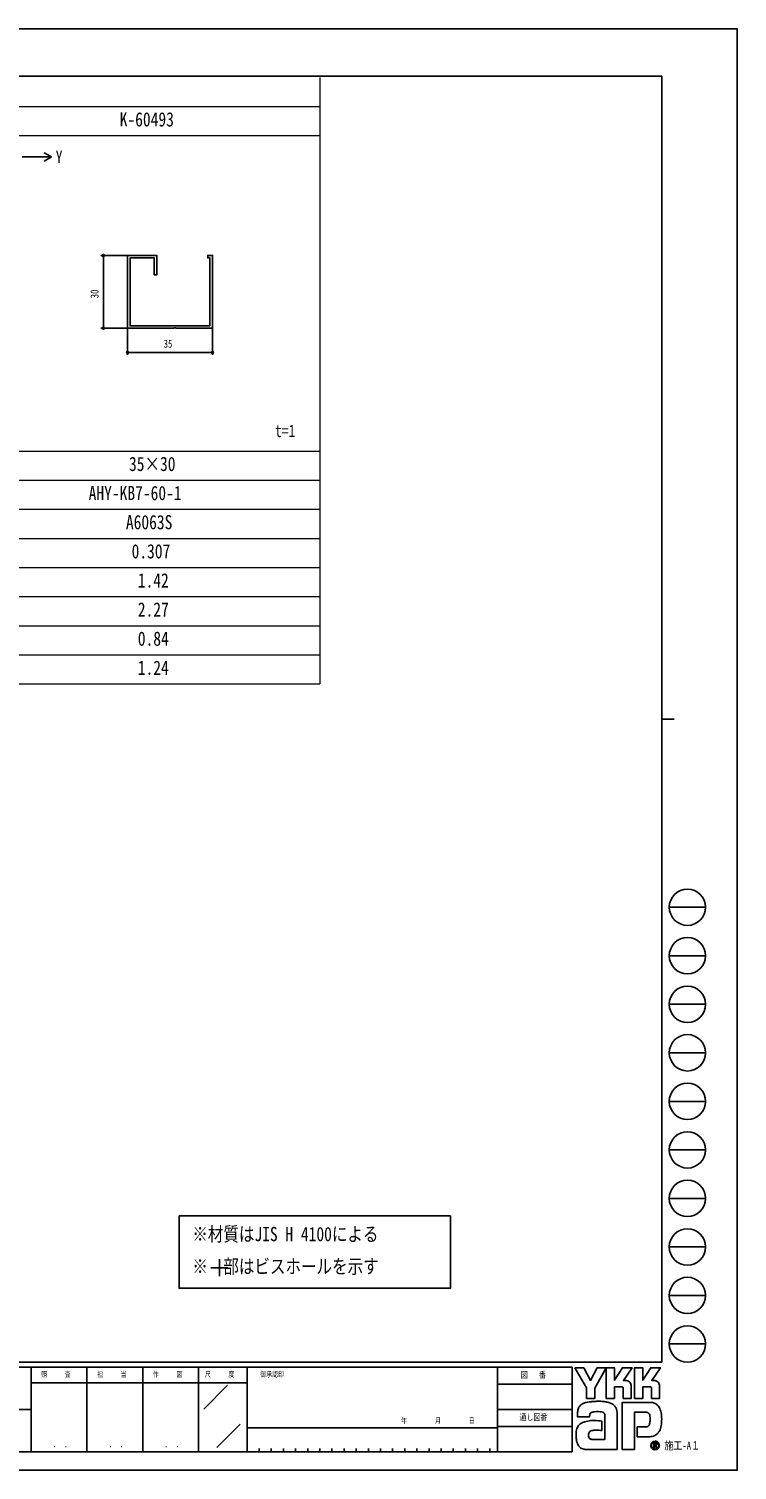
# Model space of a CAD drawing. Units: millimetres on the paper. Extents: x -420 to 420, y -297 to 297.
# Drawn here: x 129 to 420, y -297 to 297 of the extents above; entities that cross this region are included whole.
import ezdxf
from ezdxf.enums import TextEntityAlignment as Align

# ---------------------------------------------------------------- set-up
doc = ezdxf.new("R2010")
doc.units = ezdxf.units.MM
doc.layers.add('0-1_TABLE1', color=7, linetype='Continuous', lineweight=18)
for name, color, linetype in [('0-2_USER1', 3, 'Continuous'), ('0-3_YKK_11', 7, 'Continuous'), ('0-4_YKK_12', 2, 'Continuous'), ('0-5_YKK_D', 6, 'Continuous'), ('0-6_YKK_ZWAK', 7, 'Continuous')]:
    doc.layers.add(name, color=color, linetype=linetype)
doc.styles.add('ＭＳ ゴシック', font='')
doc.styles.get('ＭＳ ゴシック').set_extended_font_data('MS Gothic')

msp = doc.modelspace()

# ---------------------------------------------------------------- linework, layer by layer
at = {"layer": '0-1_TABLE1'}
for p, q in [((248.502, 277), (248.502, 27)), ((-390.498, 265), (248.502, 265)), ((-390.498, 253), (248.502, 253)), ((-390.498, 123), (248.502, 123)), ((-390.498, 111), (248.502, 111)), ((-390.498, 99), (248.502, 99)), ((-390.498, 87), (248.502, 87)), ((-390.498, 75), (248.502, 75)), ((-298.831, 63), (248.502, 63)), ((-390.498, 51), (248.502, 51)), ((-298.831, 39), (248.502, 39)), ((-390.498, 27), (248.502, 27))]:
    msp.add_line(p, q, dxfattribs=at)
at = {"layer": '0-2_USER1'}
for p, q in [((125.882, 244.226), (137.882, 244.226)), ((137.882, 244.226), (134.882, 245.959)), ((137.882, 244.226), (134.882, 242.494))]:
    msp.add_line(p, q, dxfattribs=at)
at = {"layer": '0-3_YKK_11'}
msp.add_lwpolyline([(203.17, 174.598), (170.27, 174.598), (170.27, 202.598), (180.27, 202.598), (180.27, 195.598), (181.27, 195.598), (181.27, 203.598), (169.27, 203.598), (169.27, 173.598), (188.312, 173.598), (188.495, 173.718), (189.045, 173.718), (189.228, 173.598), (204.27, 173.598), (204.27, 203.598), (202.27, 203.598), (202.27, 202.598), (203.17, 202.599)], close=True, dxfattribs=at)
at = {"layer": '0-4_YKK_12'}
for p, q in [((203.627, -213.568), (210.627, -213.568)), ((207.087, -210.068), (207.087, -217.068))]:
    msp.add_line(p, q, dxfattribs=at)
msp.add_lwpolyline([(190.502, -192.228), (302.316, -192.228), (302.316, -222), (190.502, -222)], close=True, dxfattribs=at)
at = {"layer": '0-5_YKK_D'}
for p, q in [((169.27, 203.598), (158.27, 203.598)), ((159.27, 203.598), (159.27, 173.598)), ((169.27, 173.598), (158.27, 173.598)), ((169.27, 173.598), (169.27, 162.598)), ((204.27, 173.598), (204.27, 162.598)), ((204.27, 163.598), (169.27, 163.598))]:
    msp.add_line(p, q, dxfattribs=at)
for centre in [(159.27, 203.598), (159.27, 173.598), (169.27, 163.598), (204.27, 163.598)]:
    msp.add_circle(centre, 0.425, dxfattribs=at)
at = {"layer": '0-6_YKK_ZWAK'}
for p, q in [((389.502, 277.5), (-390.498, 277.5)), ((389.502, 277.5), (389.502, -252.5)), ((389.502, 12.5), (394.502, 12.5)), ((392.502, -65), (407.502, -65)), ((392.502, -85), (407.502, -85)), ((392.502, -105), (407.502, -105)), ((392.502, -125), (407.502, -125)), ((392.502, -145), (407.502, -145)), ((392.502, -165), (407.502, -165)), ((392.502, -185), (407.502, -185)), ((392.502, -205), (407.502, -205)), ((392.502, -225), (407.502, -225)), ((392.502, -245), (407.502, -245)), ((389.502, -252.5), (-390.498, -252.5)), ((129.502, -254.5), (-0.498, -254.5)), ((152.502, -254.5), (152.502, -289.5)), ((175.502, -254.5), (175.502, -289.5)), ((198.502, -254.5), (198.502, -289.5)), ((218.502, -254.5), (198.502, -254.5)), ((321.752, -254.5), (218.502, -254.5)), ((218.502, -254.5), (218.502, -289.5)), ((321.752, -254.5), (321.752, -289.5)), ((352.502, -254.5), (321.752, -254.5)), ((352.502, -254.5), (352.502, -289.5)), ((198.502, -261), (129.502, -261)), ((198.502, -261), (218.502, -261)), ((200.71, -271.829), (210.504, -262.036)), ((321.752, -261.5), (352.502, -261.5)), ((-0.498, -272), (129.502, -272)), ((321.752, -272), (352.502, -272)), ((206.067, -287.599), (215.689, -277.977)), ((352.502, -279), (321.752, -279)), ((218.502, -279.5), (321.752, -279.5)), ((-0.498, -289.5), (129.502, -289.5)), ((129.502, -289.5), (198.502, -289.5)), ((198.502, -289.5), (218.502, -289.5)), ((218.502, -289.5), (321.752, -289.5)), ((223.502, -288), (223.502, -289.5)), ((228.502, -288), (228.502, -289.5)), ((233.502, -288), (233.502, -289.5)), ((238.502, -288), (238.502, -289.5)), ((243.502, -288), (243.502, -289.5)), ((248.502, -288), (248.502, -289.5)), ((253.502, -288), (253.502, -289.5)), ((258.502, -288), (258.502, -289.5)), ((263.502, -288), (263.502, -289.5)), ((268.502, -288), (268.502, -289.5)), ((273.502, -288), (273.502, -289.5)), ((278.502, -288), (278.502, -289.5)), ((283.502, -288), (283.502, -289.5)), ((288.502, -288), (288.502, -289.5)), ((293.502, -288), (293.502, -289.5)), ((298.502, -288), (298.502, -289.5)), ((303.502, -288), (303.502, -289.5)), ((308.502, -288), (308.502, -289.5)), ((313.502, -288), (313.502, -289.5)), ((318.502, -288), (318.502, -289.5)), ((321.752, -289.5), (352.502, -289.5)), ((386.667, -288.398), (386.667, -288.398)), ((387.916, -285.572), (387.916, -285.572))]:
    msp.add_line(p, q, dxfattribs=at)
for points in [[(-420.5, -297), (420.5, -297), (420.5, 297), (-420.5, 297)], [(353.602, -254.8), (357.283, -254.8), (360.047, -260.01), (362.804, -254.8), (366.488, -254.8), (361.767, -263.199), (361.767, -267.413), (358.41, -267.413), (358.41, -263.086)]]:
    msp.add_lwpolyline(points, close=True, dxfattribs=at)
for points in [[(198.502, -254.5), (129.502, -254.5), (129.502, -289.5)], [(373.055, -262.661), (369.877, -262.661), (369.877, -267.41), (366.491, -267.41), (366.491, -254.8), (369.877, -254.8), (369.877, -259.958), (373.207, -254.8), (377.184, -254.8), (373.616, -260.021), (373.742, -260.021), (373.882, -260.021), (374.025, -260.021), (374.163, -260.021), (374.287, -260.021), (374.386, -260.021), (374.452, -260.021), (374.477, -260.021)], [(384.751, -262.661), (381.577, -262.661), (381.577, -267.413), (378.19, -267.413), (378.19, -254.8), (381.577, -254.8), (381.577, -259.958), (384.903, -254.8), (388.88, -254.8), (385.312, -260.021), (385.44, -260.021), (385.58, -260.021), (385.724, -260.021), (385.861, -260.021), (385.984, -260.021), (386.083, -260.021), (386.149, -260.021), (386.173, -260.021)], [(375.451, -260.221), (375.855, -260.452), (376.197, -260.753), (376.473, -261.112), (376.676, -261.515), (376.801, -261.95), (376.844, -262.404), (376.844, -267.422), (373.541, -267.422), (373.541, -263.141)], [(387.148, -260.221), (387.554, -260.452), (387.897, -260.753), (388.174, -261.112), (388.378, -261.515), (388.505, -261.95), (388.548, -262.404), (388.548, -267.413), (385.237, -267.413), (385.237, -263.141)], [(360.48, -273.231), (360.247, -273.362), (360.066, -273.522), (359.929, -273.708), (359.829, -273.92), (359.761, -274.153), (359.716, -274.407), (359.689, -274.679), (359.673, -274.967), (354.674, -274.979), (354.689, -274.295), (354.717, -273.527)], [(370.771, -271.917), (370.913, -272.49), (370.993, -273.104), (371.018, -273.759), (371.018, -288.5), (358.955, -288.5)], [(362.395, -276.553), (363.341, -276.615), (364.084, -276.699), (364.571, -276.777), (364.745, -276.823), (364.745, -280.647), (364.192, -280.589), (363.586, -280.556), (362.965, -280.543), (362.369, -280.545), (361.837, -280.556), (361.408, -280.571), (361.123, -280.584), (361.019, -280.589), (360.586, -280.668), (360.213, -280.792), (359.9, -280.961), (359.647, -281.177), (359.453, -281.44), (359.318, -281.75), (359.244, -282.11), (359.229, -282.519), (359.276, -282.969), (359.372, -283.341), (359.509, -283.642), (359.683, -283.879), (359.886, -284.059), (360.113, -284.191), (360.359, -284.279), (360.616, -284.332), (365.926, -284.332), (365.926, -274.507), (365.928, -274.313), (365.918, -274.122), (365.893, -273.939), (365.85, -273.765), (365.786, -273.602), (365.699, -273.455), (365.584, -273.324), (365.439, -273.212)], [(365.439, -273.212), (365.127, -273.09), (364.629, -272.987), (363.994, -272.91), (363.271, -272.869), (362.508, -272.873), (361.756, -272.928)], [(382.887, -273.151), (378.119, -273.151), (378.119, -288.5), (373.123, -288.5), (373.123, -269.079), (384.735, -269.079)], [(387.871, -270.451), (388.197, -270.862), (388.441, -271.261), (388.612, -271.622)], [(387.456, -282.097), (386.995, -282.456), (386.514, -282.738), (386.018, -282.948), (385.51, -283.092), (384.993, -283.174), (384.472, -283.201), (379.336, -283.201), (379.336, -279.166), (382.232, -279.166), (382.766, -279.159), (383.236, -279.113), (383.639, -278.995)], [(384.583, -276.1), (384.576, -275.463), (384.546, -274.89), (384.474, -274.386), (384.344, -273.959)], [(387.461, -286.26), (387.458, -286.201), (387.451, -286.145), (387.439, -286.09), (387.422, -286.039), (387.4, -285.99), (387.374, -285.944), (387.343, -285.901), (387.308, -285.861), (387.262, -285.82), (387.21, -285.785), (387.154, -285.754), (387.093, -285.729), (387.028, -285.71), (386.958, -285.696), (386.885, -285.687), (386.808, -285.684), (386.05, -285.684), (386.05, -287.914), (386.279, -287.914), (386.279, -285.912), (386.808, -285.912), (386.862, -285.914), (386.914, -285.919), (386.962, -285.928), (387.006, -285.94), (387.047, -285.956), (387.084, -285.975), (387.117, -285.997), (387.147, -286.022)], [(387.236, -286.26), (387.222, -286.367), (387.184, -286.451), (387.126, -286.516), (387.055, -286.562), (386.974, -286.594), (386.89, -286.614), (386.808, -286.624), (386.733, -286.627), (386.534, -286.627), (386.635, -286.797), (387.289, -287.922), (387.551, -287.922), (386.92, -286.839), (386.979, -286.827), (387.036, -286.812), (387.089, -286.794), (387.14, -286.773), (387.187, -286.749), (387.231, -286.722), (387.271, -286.691), (387.308, -286.658)]]:
    msp.add_lwpolyline(points, dxfattribs=at)
for centre in [(400.002, -65), (400.002, -85), (400.002, -105), (400.002, -125), (400.002, -145), (400.002, -165), (400.002, -185), (400.002, -205), (400.002, -225), (400.002, -245)]:
    msp.add_circle(centre, 7.5, dxfattribs=at)
for centre, radius, start, end in [((374.482, -262.519), 2.498, 78.26798, 90.11215), ((374.517, -262.337), 2.312, 66.19963, 78.22058), ((386.178, -262.523), 2.502, 78.27851, 90.10826), ((386.212, -262.348), 2.323, 66.2483, 78.23226), ((373.072, -263.129), 0.469, 358.57817, 92.1683), ((384.771, -263.127), 0.467, 358.29941, 92.43455), ((363.78, -274.046), 9.079, 171.55622, 176.72493), ((360.704, -273.587), 5.968, 163.48385, 171.57982), ((359.161, -273.129), 4.358, 152.2125, 163.4865), ((358.494, -272.784), 3.607, 138.03852, 152.12015), ((358.493, -272.801), 3.618, 122.60463, 137.83438), ((358.972, -273.575), 4.528, 108.37421, 122.42809), ((359.729, -276.269), 7.325, 100.93159, 107.35499), ((362.205, -288.282), 19.59, 97.86054, 101.37938), ((363.368, -296.358), 27.749, 94.90201, 97.9576), ((361.799, -276.363), 3.398, 102.4979, 112.84632), ((363.447, -297.005), 28.4, 91.6169, 94.94971), ((362.457, -279.199), 6.31, 96.37207, 102.75341), ((363.337, -292.406), 23.8, 87.51794, 91.66439), ((363.646, -285.778), 17.165, 81.92631, 87.59083), ((364.559, -279.523), 10.844, 73.67137, 82.05943), ((365.913, -274.992), 6.115, 60.60528, 73.9085), ((366.467, -273.886), 4.88, 52.17347, 59.90542), ((366.963, -273.245), 4.069, 43.55042, 52.14561), ((367.236, -272.981), 3.69, 34.48659, 43.50182), ((367.238, -272.975), 3.685, 25.58915, 34.43128), ((366.91, -273.129), 4.047, 17.43089, 25.54591), ((382.914, -275.601), 2.45, 77.94572, 90.63794), ((383.127, -274.602), 1.429, 60.20991, 77.92418), ((384.545, -274.421), 5.346, 78.73198, 87.96551), ((384.702, -273.62), 4.529, 69.03034, 78.69541), ((384.848, -273.23), 4.113, 59.39484, 68.9885), ((384.916, -273.111), 3.976, 50.3012, 59.3616), ((384.891, -273.139), 4.013, 42.05209, 50.28551), ((382.909, -274.281), 6.292, 14.76267, 25.00486), ((379.05, -275.333), 10.292, 7.9139, 14.95041), ((358.493, -281.267), 4.255, 142.04688, 153.80771), ((358.347, -281.163), 4.076, 130.60221, 141.94427), ((358.588, -281.451), 4.452, 120.60724, 130.53081), ((359.062, -282.257), 5.387, 112.58838, 120.58162), ((359.699, -283.79), 7.047, 106.61303, 112.59024), ((360.702, -287.161), 10.564, 99.87193, 106.59825), ((361.264, -290.327), 13.78, 94.78469, 99.91711), ((361.538, -293.477), 16.941, 90.80099, 94.81812), ((361.58, -295.823), 19.287, 87.57779, 90.82714), ((383.172, -277.943), 1.151, 293.91672, 314.09376), ((383.265, -274.342), 1.135, 39.8078, 59.75378), ((383.015, -277.804), 1.36, 314.78099, 333.92928), ((383.071, -274.49), 1.379, 22.65544, 39.38165), ((382.005, -277.314), 2.483, 334.00676, 347.34989), ((379.25, -276.676), 5.311, 347.14308, 355.40008), ((373.22, -276.158), 11.363, 355.2339, 0.29193), ((376.915, -276.479), 12.442, 347.15166, 352.97565), ((375.196, -275.893), 14.187, 2.54376, 8.01251), ((373.617, -276.05), 15.768, 352.8937, 357.82206), ((372.986, -276.01), 16.399, 357.76419, 2.60674), ((363.813, -282.349), 9.729, 174.55588, 182.47272), ((369.25, -282.263), 15.165, 181.90948, 187.89042), ((360.898, -282.07), 6.801, 164.97537, 174.56739), ((362.869, -283.161), 8.722, 187.80471, 196.36971), ((359.246, -281.629), 5.09, 153.89178, 164.94341), ((386.67, -286.819), 1.764, 90.09157, 179.92363), ((386.67, -286.816), 1.761, 44.93442, 90.08536), ((384.123, -278.339), 5.024, 311.57033, 318.66243), ((383.541, -277.829), 5.797, 318.67367, 325.29112), ((385.036, -278.943), 3.935, 326.23251, 339.61931), ((381.341, -277.512), 7.897, 339.22498, 347.31457), ((359.5, -284.156), 5.209, 196.3102, 208.20993), ((358.034, -284.936), 3.547, 208.29777, 223.35561), ((357.703, -285.228), 3.107, 223.64205, 239.63663), ((357.977, -284.728), 3.676, 239.8785, 253.65355), ((358.48, -283.001), 5.475, 253.69102, 263.74909), ((358.906, -279.21), 9.29, 263.68487, 270.30455), ((386.659, -286.821), 1.753, 179.86065, 225.14399), ((386.659, -286.813), 1.569, 134.8007, 180.12175), ((386.653, -286.823), 1.562, 179.75513, 225.29722), ((386.668, -286.821), 1.759, 224.94536, 269.98445), ((386.664, -286.837), 1.56, 224.62822, 270.10973), ((386.664, -286.804), 1.566, 89.86602, 135.149), ((386.671, -286.816), 1.577, 45.03108, 90.11509), ((386.665, -286.814), 1.584, 270.09072, 359.90926), ((386.668, -286.812), 1.768, 269.98802, 314.93777), ((386.901, -286.25), 0.335, 358.3894, 42.86139), ((386.907, -286.276), 0.553, 316.37674, 1.6565), ((386.672, -286.817), 1.577, 0.00643, 45.07115), ((386.684, -286.81), 1.747, 359.78949, 45.13288), ((386.68, -286.824), 1.751, 314.92572, 0.23508)]:
    msp.add_arc(centre, radius, start, end, dxfattribs=at)

# ---------------------------------------------------------------- texts
at = {"layer": '0-1_TABLE1', "style": 'ＭＳ ゴシック', "width": 0.8}
for s, height, p in [('K-60493', 5.865, (166.009, 255)), ('t=1', 5.132, (230.033, 127.208)), ('35×30', 5.865, (169.849, 113)), ('AHY-KB7-60-1', 5.865, (153.209, 101)), ('A6063S', 5.865, (168.569, 89)), ('0.307', 5.865, (170.915, 77)), ('1.42', 5.865, (173.475, 65)), ('2.27', 5.865, (173.475, 53)), ('0.84', 5.865, (173.475, 41)), ('1.24', 5.865, (173.475, 29))]:
    msp.add_text(s, height=height, dxfattribs=at).set_placement(p, align=Align.BOTTOM_LEFT)
at = {"layer": '0-2_USER1', "style": 'ＭＳ ゴシック', "width": 0.8}
for s, height, p in [('Y', 5.132, (139.621, 240.162)), ('※材質はJIS H 4100による', 5.865, (195.946, -204.384)), ('※  部はビスホールを示す', 5.865, (195.946, -217.717))]:
    msp.add_text(s, height=height, dxfattribs=at).set_placement(p, align=Align.BOTTOM_LEFT)
at = {"layer": '0-5_YKK_D', "style": 'ＭＳ ゴシック', "width": 0.8}
msp.add_text('30', height=3.299, rotation=90, dxfattribs=at).set_placement((158.27, 185.958), align=Align.BOTTOM_LEFT)
msp.add_text('35', height=3.299, dxfattribs=at).set_placement((184.13, 164.598), align=Align.BOTTOM_LEFT)
at = {"layer": '0-6_YKK_ZWAK', "style": 'ＭＳ ゴシック', "width": 0.8}
for s, height, p in [('照     査', 2.199, (133.642, -259.25)), ('担     当', 2.199, (156.722, -259.25)), ('作     図', 2.199, (179.722, -259.25)), ('尺     度', 2.199, (201.142, -259.25)), ('御承認印', 2.199, (223.914, -259.25)), ('図\u3000 番', 2.566, (331.34, -259.75)), ('年        月        日', 2.199, (281.991, -278.321)), ('通し図番', 2.566, (330.78, -277.25)), ('施工-A１', 3.299, (390.502, -289.5)), ('． ．', 2.592, (138.5, -288.435)), ('． ．', 2.592, (161.5, -288.435)), ('． ．', 2.592, (184.5, -288.435))]:
    msp.add_text(s, height=height, dxfattribs=at).set_placement(p, align=Align.BOTTOM_LEFT)

doc.saveas('drawing.dxf')
